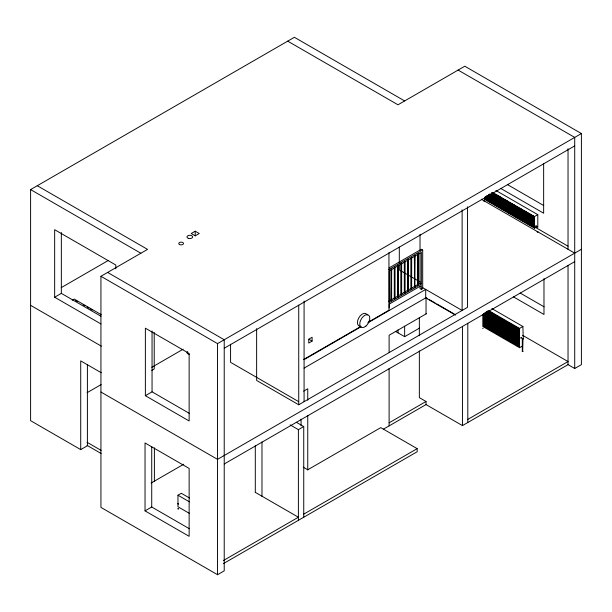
<?xml version="1.0" encoding="UTF-8"?>
<svg xmlns="http://www.w3.org/2000/svg" width="612" height="612" viewBox="0 0 612 612"><rect width="100%" height="100%" fill="white"/><g stroke="black" fill="none" stroke-linecap="round" stroke-linejoin="round"><path stroke-width="0.92" d="M522.311 338.742L523.008 338.673L522.694 351.625L522.296 351.449L522.296 338.688L523 338.727M522.296 351.449L523.008 351.426M482.608 328.346L483.136 328.33M522.908 338.451L522.74 339.262L523.237 338.643L522.908 326.487L491.872 308.57M87.401 364.637L87.401 445.758L80.715 449.621L30.6 420.681L30.6 189.582L294.387 37.286L404.647 100.942M61.254 287.632L108.362 260.429M115.798 268.813L115.798 265.004L54.659 229.707L54.659 297.225L61.338 293.362L101.003 316.266M107.613 272.432L224.222 339.759L224.222 570.858L217.543 574.714L100.934 507.394L100.934 276.287L147.546 249.382L37.286 185.727M72.201 300.209L74.205 299.054L101.248 314.667M195.228 231.198L191.219 233.509L195.228 235.827L199.237 233.509L195.228 231.198L195.228 235.911M87.088 392.697L101.133 384.588M151.784 367.307L183.11 349.223M151.784 370.398L154.224 368.982L154.224 332.446M100.934 276.287L217.543 343.615L581.4 133.546L581.4 364.645L574.714 368.5L568.035 364.645L462.45 425.6L426.036 404.578L383.357 429.211M224.222 348.243L574.714 145.886M485.002 197.141L485.002 199.038L485.339 198.839M145.373 395.696L189.139 420.972L189.139 353.453L145.373 328.185L145.373 395.696L152.051 391.841L189.215 413.299M389.087 267.911L421.354 249.283L422.693 250.056L422.693 288.635L421.354 289.407L420.016 288.635L420.016 286.324M388.765 269.64L422.693 250.056M407.99 259.511L408.319 259.312L407.99 291.144L407.653 260.245M414.668 255.648L415.005 255.456L414.668 287.288L414.339 256.39M312.097 341.106L308.754 343.034L308.754 339.178L312.097 337.25L312.097 341.106L309.045 339.346M492.446 192.918L534.123 216.587L531.644 215.156M493.379 192.872L534.46 216.587L537.795 214.659L537.795 226.233L534.46 228.161L484.337 199.229M388.765 301.28L420.016 283.234L420.016 253.406M390.946 269.892L390.946 300.599L391.619 300.599L391.619 268.959L391.282 300.79L391.619 300.599M394.289 267.964L394.289 298.671L394.954 298.671L394.954 267.031M397.632 266.036L397.632 296.736L398.297 296.736L398.297 265.103M400.975 263.175L400.975 294.808L401.64 294.808L401.64 263.175M404.31 262.173L404.31 292.88L404.983 292.88L404.983 261.248M407.653 290.952L408.319 290.952M410.996 258.318L410.996 289.025L411.662 289.025L411.662 257.384M414.339 287.097L415.005 287.097M417.675 254.462L417.675 285.161L418.348 285.161L418.348 253.529M394.289 298.671L394.954 298.671M397.632 296.736L398.297 296.736M400.975 294.808L401.64 294.808M404.31 292.88L404.983 292.88M410.996 289.025L411.662 289.025M417.675 285.161L418.348 285.161M421.354 284.006L389.278 302.527L389.278 270.887L421.354 252.373L421.354 284.006L420.016 283.234M303.743 359.435L360.545 326.64M368.738 321.912L388.949 310.246L388.949 252.657M304.065 359.634L361.157 326.67M367.781 322.853L425.7 289.407L425.7 297.899L455.496 315.103M485.002 199.038L534.123 227.006M304.065 368.126L426.419 297.478M426.503 313.642L389.11 335.223L389.11 352.359M303.651 391.122L307.752 388.758L307.752 400.225M151.118 483.044L183.699 464.24M395.497 331.39L404.647 336.677L419.48 328.108M256.635 328.613L256.635 380.457L298.733 404.769L467.461 307.354L467.461 206.787M581.4 249.283L217.543 459.36L100.934 392.032M224.222 463.988L574.714 261.63M488.583 311.684L488.583 328.667L487.58 328.086L487.58 311.11L488.583 311.684L488.583 328.667M145.036 510.867L189.139 536.326L189.139 468.425L145.036 442.966L145.036 510.867L151.722 507.004L189.292 528.699M489.829 312.48L488.889 311.868L488.889 328.843L489.891 329.417L489.891 312.441M491.138 313.237L490.204 312.625L490.204 329.6L491.207 330.174L491.207 313.199M189.414 513.392L177.977 506.79L177.977 495.215L181.32 493.287L189.49 498M492.515 313.956L492.515 330.931L491.512 330.358L491.512 313.382L492.515 313.956L492.515 330.931M493.823 314.713L493.823 331.689L492.821 331.115L492.821 314.14L493.823 314.713L493.823 331.689M495.07 315.509L494.136 314.889L494.136 331.865L495.139 332.446L495.139 315.471M290.126 424.873L298.396 429.655L303.743 426.564L303.743 517.232M496.447 316.228L496.447 333.203L495.445 332.622L495.445 315.647L496.447 316.228L496.447 333.203M497.694 317.024L496.753 316.404L496.753 333.379L497.755 333.961L497.755 316.985L497.755 333.961M483.648 325.813L484.046 325.584L484.65 326.395L483.648 325.813L483.648 313.551M499.002 317.781L498.069 317.161L498.069 334.137L499.071 334.718L499.071 317.743M484.956 326.571L485.897 326.647L485.959 327.152L484.956 326.571L484.956 313.367M500.31 318.538L499.377 317.919L499.377 334.894L500.379 335.475L500.379 318.5M486.272 327.328L487.206 327.405L487.274 327.91L486.272 327.328L486.272 312.235M501.626 319.296L500.685 318.676L500.685 335.651L501.687 336.233L501.687 319.257L501.687 336.233M487.58 328.086L488.514 328.162M503.003 320.015L503.003 336.99L502.001 336.409L502.001 319.433L503.003 320.015L503.003 336.99M488.889 328.843L489.829 328.919L489.891 329.417M504.242 320.81L503.309 320.191L503.309 337.166L504.311 337.748L504.311 320.772M490.204 329.6L490.602 329.363L491.207 330.174M505.619 321.522L505.619 338.505L504.617 337.923L504.617 320.948L505.619 321.522L505.619 338.505M491.512 330.358L492.446 330.434M506.935 322.279L506.935 339.255L505.933 338.681L505.933 321.705L506.935 322.279L506.935 339.255M492.821 331.115L493.762 331.191M508.174 323.075L507.241 322.463L507.241 339.438L508.243 340.012L508.243 323.037M494.136 331.865L495.07 331.949L495.139 332.446M509.49 323.832L508.549 323.22L508.549 340.195L509.551 340.769L509.551 323.794M495.445 332.622L496.378 332.706M510.798 324.589L509.865 323.978L509.865 340.953L510.867 341.527L510.867 324.551L510.867 341.527M496.753 333.379L497.694 333.456M512.175 325.309L512.175 342.284L511.173 341.71L511.173 324.727L512.175 325.309L512.175 342.284M498.069 334.137L498.466 333.907L499.071 334.718M513.422 326.104L512.481 325.485L512.481 342.46L513.483 343.041L513.483 326.066M499.377 334.894L500.31 334.971L500.379 335.475M514.73 326.862L513.797 326.242L513.797 343.217L514.799 343.799L514.799 326.823M500.685 335.651L501.626 335.728M516.038 327.619L515.105 326.999L515.105 343.975L516.107 344.556L516.107 327.581L516.107 344.556M502.001 336.409L502.934 336.485M517.354 328.376L516.413 327.757L516.413 344.732L517.423 345.313L517.423 328.338M503.309 337.166L504.242 337.243L504.311 337.748M488.529 310.498L519.565 328.415L522.908 326.487M518.662 329.134L517.729 328.514L517.729 345.489L518.731 346.071L518.731 329.095M488.422 311.401L519.228 328.805M504.617 337.923L505.558 338M505.933 338.681L506.866 338.757M507.241 339.438L508.174 339.515L508.243 340.012M508.549 340.195L508.954 339.958L509.551 340.769M509.865 340.953L510.798 341.029M511.173 341.71L512.106 341.787M512.481 342.46L512.887 342.23L513.483 343.041M513.797 343.217L514.73 343.294L514.799 343.799M515.105 343.975L516.038 344.051M516.413 344.732L516.819 344.502L517.423 345.313M517.729 345.489L518.662 345.566L518.731 346.071M389.11 422.808L426.036 401.487L426.036 404.578M482.814 314.545L482.814 326.487L519.565 347.708L522.235 346.163M223.319 560.577L298.396 517.232L255.296 492.346M303.743 514.141L417.177 448.657L417.177 451.74L223.319 563.667M467.798 419.427L568.035 361.554L522.61 335.33M485.171 199.015L486.173 199.596L485.171 199.015L485.171 197.163M486.494 199.78L487.496 200.353L486.494 199.78L486.494 196.07M487.81 200.537L488.812 201.118L487.81 200.537L487.81 195.909M489.126 201.302L490.128 201.876L489.126 201.302L489.126 194.815M490.442 202.059L491.444 202.641L490.442 202.059L490.442 194.654M491.765 202.817L492.767 203.398L491.765 202.817L491.765 192.635M493.081 203.582L494.083 204.163L493.081 203.582L493.081 193.392L493.479 193.599L493.479 203.459M494.397 204.339L495.399 204.921L494.397 204.339L494.397 194.157L494.802 194.356L494.802 204.217M495.72 205.104L496.722 205.678L495.72 205.104L495.72 194.914L496.118 195.121L496.118 204.982M497.036 205.862L498.038 206.443L497.036 205.862L497.036 195.679L497.434 195.878L497.434 205.739M498.352 206.627L499.354 207.2L498.352 206.627L498.352 196.437L498.749 196.643L498.749 206.504M499.667 207.384L500.67 207.965L499.667 207.384L499.667 197.202L500.073 197.401L500.073 207.261M500.991 208.149L501.993 208.723L500.991 208.149L500.991 197.959L501.389 198.158L501.389 208.026M502.307 208.906L503.309 209.488L502.307 208.906L502.307 198.724L502.704 198.923L502.704 208.784M503.622 209.671L504.625 210.245L503.622 209.671L503.622 199.481L504.028 199.68L504.028 209.541M504.938 210.429L505.94 211.01L504.938 210.429L504.938 200.246L505.344 200.445L505.344 210.306M506.262 211.194L507.264 211.767L506.262 211.194L506.262 201.004L506.659 201.203L506.659 211.063M507.577 211.951L508.58 212.532L507.577 211.951L507.577 201.769L507.975 201.968L507.975 211.828M508.893 212.708L509.895 213.29L508.893 212.708L508.893 202.526L509.299 202.725L509.299 212.586M510.217 213.473L511.219 214.055L510.217 213.473L510.217 203.283L510.615 203.49L510.615 213.351M511.533 214.231L512.535 214.812L511.533 214.231L511.533 204.048L511.93 204.247L511.93 214.108M512.848 214.996L513.851 215.569L512.848 214.996L512.848 204.806L513.254 205.012L513.254 214.873M514.164 215.753L515.166 216.334L514.164 215.753L514.164 205.571L514.57 205.77L514.57 215.631M515.488 216.518L516.49 217.092L515.488 216.518L515.488 206.328L515.885 206.535L515.885 216.396M516.803 217.275L517.806 217.857L516.803 217.275L516.803 207.093L517.201 207.292L517.201 217.153M518.119 218.04L519.121 218.614L518.119 218.04L518.119 207.85L518.525 208.049L518.525 217.918M519.443 218.798L520.445 219.379L519.443 218.798L519.443 208.615L519.84 208.814L519.84 218.675M520.758 219.563L521.761 220.136L520.758 219.563L520.758 209.373L521.156 209.572L521.156 219.433M522.074 220.32L523.076 220.901L522.074 220.32L522.074 210.138L522.472 210.337L522.472 220.198M523.39 221.085L524.392 221.659L523.39 221.085L523.39 210.895L523.796 211.094L523.796 220.955M524.713 221.842L525.716 222.424L524.713 221.842L524.713 211.66L525.111 211.859L525.111 221.72M526.029 222.6L527.031 223.181L526.029 222.6L526.029 212.418L526.427 212.616L526.427 222.477M527.345 223.365L528.347 223.946L527.345 223.365L527.345 213.183L527.751 213.381L527.751 223.242M528.661 224.122L529.663 224.703L528.661 224.122L528.661 213.94L529.066 214.139L529.066 224M529.984 224.887L530.986 225.468L529.984 224.887L529.984 214.697L530.382 214.904L530.382 224.765M531.3 225.644L532.302 226.226L531.3 225.644L531.3 215.462L531.698 215.661L531.698 225.522M532.616 226.409L533.618 226.983L532.616 226.409L532.616 216.22L533.021 216.426L533.021 226.287M178.406 504.028C178.222 502.781 177.097 504.502 178.413 503.668M581.4 133.546L464.791 66.218L397.968 104.797L287.709 41.142M458.113 70.074L574.714 137.402L574.714 368.5M507.363 184.549L543.716 205.54M500.677 188.404L543.647 213.213L543.647 163.764M495.896 190.47L537.795 214.659M498.566 196.062L500.226 197.018M505.183 199.879L507.662 201.317M512.627 204.178L515.105 205.609M516.758 206.565L518.41 207.522M520.062 208.47L522.549 209.908M524.201 210.857L525.853 211.813M528.332 213.244L529.984 214.2M493.081 193.392L494.083 193.973L494.083 204.163M494.397 194.157L495.399 194.738L495.399 204.921M495.72 194.914L496.722 195.496L496.722 205.678M497.036 195.679L498.038 196.261L498.038 206.443M498.352 196.437L499.354 197.018L499.354 207.2M499.667 197.202L500.67 197.775L500.67 207.965M500.991 197.959L501.993 198.54L501.993 208.723M502.307 198.724L503.309 199.298L503.309 209.488M503.622 199.481L504.625 200.063L504.625 210.245M504.938 200.246L505.94 200.82L505.94 211.01M506.262 201.004L507.264 201.585L507.264 211.767M507.577 201.769L508.58 202.343L508.58 212.532M508.893 202.526L509.895 203.108L509.895 213.29M510.217 203.283L511.219 203.865L511.219 214.055M511.533 204.048L512.535 204.63L512.535 214.812M512.848 204.806L513.851 205.387L513.851 215.569M514.164 205.571L515.166 206.152L515.166 216.334M515.488 206.328L516.49 206.91L516.49 217.092M516.803 207.093L517.806 207.667L517.806 217.857M518.119 207.85L519.121 208.432L519.121 218.614M519.443 208.615L520.445 209.189L520.445 219.379M520.758 209.373L521.761 209.954L521.761 220.136M522.074 210.138L523.076 210.712L523.076 220.901M523.39 210.895L524.392 211.477L524.392 221.659M524.713 211.66L525.716 212.234L525.716 222.424M526.029 212.418L527.031 212.999L527.031 223.181M527.345 213.183L528.347 213.756L528.347 223.946M528.661 213.94L529.663 214.521L529.663 224.703M529.984 214.697L530.986 215.279L530.986 225.468M531.3 215.462L532.302 216.044L532.302 226.226M532.616 216.22L533.618 216.801L533.618 226.983M534.995 227.128L568.035 246.2M505.183 210.298L508.488 212.211M520.896 219.371L522.549 220.32M481.262 199.191L574.714 253.146M520.169 293.026L544.068 306.826M513.483 296.881L543.976 314.492L543.976 278.621M408.319 259.312L407.99 259.121L407.99 291.144M491.229 312.633L494.519 314.537M496.171 315.486L497.816 316.442M500.287 317.865L501.932 318.821M420.214 282.002L399.307 269.93L399.307 265.164M422.494 287.563L462.121 310.437L462.121 209.824M427.689 298.664L426.036 297.707L426.036 313.91M429.341 299.62L435.14 302.963M436.792 303.919L454.173 313.956M426.036 401.487L419.35 397.632L419.35 350.982M30.6 189.582L140.859 253.238M417.177 448.657L380.763 427.627L307.752 469.779L303.3 467.208M298.733 401.679L230.571 362.327L230.571 344.219M296.3 422.265L303.743 426.564M75.697 300.5L77.349 301.448M83.125 304.784L84.777 305.74M87.256 307.17L88.901 308.119M90.553 309.075L92.205 310.032M54.659 297.225L100.926 323.939M30.6 305.327L101.362 346.178M101.324 372.777L80.715 360.881L80.715 449.621M87.088 442.3L101.133 450.409M177.977 495.215L189.414 501.817M87.088 445.391L101.133 453.492M517.729 328.514L518.127 328.82L518.127 345.26M516.413 327.757L516.819 328.07L516.819 344.502M515.105 326.999L515.511 327.313L515.511 343.745M513.797 326.242L514.195 326.556L514.195 342.988M512.481 325.485L512.887 325.798L512.887 342.23M511.173 324.727L511.578 325.041L511.578 341.473M509.865 323.978L510.263 324.284L510.263 340.716M508.549 323.22L508.954 323.526L508.954 339.958M507.241 322.463L507.639 322.769L507.639 339.201M505.933 321.705L506.331 322.011L506.331 338.451M504.617 320.948L505.022 321.254L505.022 337.694M503.309 320.191L503.707 320.497L503.707 336.937M502.001 319.433L502.398 319.739L502.398 336.179M500.685 318.676L501.09 318.982L501.09 335.422M499.377 317.919L499.774 318.225L499.774 334.665M498.069 317.161L498.466 317.475L498.466 333.907M496.753 316.404L497.158 316.718L497.158 333.15M495.445 315.647L495.842 315.96L495.842 332.392M494.136 314.889L494.534 315.203L494.534 331.635M492.821 314.14L493.226 314.446L493.226 330.878M491.512 313.382L491.91 313.688L491.91 330.12M490.204 312.625L490.602 312.931L490.602 329.363M488.889 311.868L489.294 312.174L489.294 328.613M487.58 311.11L487.978 311.416L487.978 327.856M532.302 216.044L532.233 225.836M528.278 213.687L528.278 223.548M524.392 211.477L524.331 221.269M520.445 209.189L520.376 218.981M516.49 206.91L516.421 216.702M512.535 204.63L512.466 214.422M508.58 202.343L508.511 212.135M504.625 200.063L504.556 209.855M500.67 197.775L500.608 207.567M496.653 195.427L496.653 205.288M494.083 193.973L494.014 203.765M568.035 148.724L568.035 249.283M568.035 265.394L568.035 364.645M534.46 216.587L534.46 228.161M533.786 216.778L533.786 227.197M532.448 216.013L532.471 226.44M531.132 215.248L531.155 225.675M529.816 214.491L529.831 224.918M528.5 213.726L528.516 224.153M527.177 212.968L527.2 223.395M525.861 212.203L525.876 222.63M524.545 211.446L524.561 221.873M523.229 210.681L523.245 221.108M521.906 209.924L521.929 220.351M520.59 209.159L520.605 219.593M519.565 328.415L519.565 347.708M519.274 208.401L519.29 218.828M518.899 328.996L518.899 346.361L483.48 325.913L483.48 314.033M517.951 207.644L517.974 218.071M517.561 328.223L517.584 345.604M516.635 206.879L516.658 217.306M516.253 327.466L516.276 344.847M515.319 206.122L515.335 216.549M514.937 326.709L514.967 344.089M514.004 205.357L514.019 215.784M513.652 325.966L513.652 343.332M513.629 325.951L513.629 343.317M512.68 204.599L512.703 215.026M512.321 325.202L512.343 342.575M511.364 203.834L511.38 214.261M511.005 324.444L511.035 341.817M510.048 203.077L510.064 213.504M509.719 341.06L509.719 323.702L509.697 341.045M508.725 202.312L508.748 212.739M508.388 322.929L508.411 340.303M507.409 201.555L507.432 211.982M507.073 322.172L507.103 339.545M506.093 200.79L506.109 211.217M505.764 321.415L505.787 338.788M504.778 200.032L504.793 210.459M504.479 320.673L504.479 338.031M504.456 320.657L504.456 338.023M503.454 199.267L503.477 209.702M503.141 319.9L503.171 337.281M502.138 198.51L502.154 208.937M501.832 319.143L501.855 336.524M500.823 197.752L500.838 208.179M500.524 318.385L500.547 335.766M499.507 196.988L499.522 207.414M499.208 317.628L499.239 335.009M498.183 196.23L498.206 206.657M497.9 316.871L497.923 334.251M496.868 195.465L496.883 205.892M496.584 316.113L496.615 333.494M495.552 194.708L495.567 205.135M495.299 315.371L495.299 332.737M495.276 315.364L495.276 332.721M494.228 193.943L494.251 204.37M493.968 314.606L493.991 331.979M492.912 193.185L492.935 203.612M492.767 203.398L492.698 193.147L492.698 203.008M492.652 313.849L492.683 331.222M492.163 192.834L492.163 202.694M491.597 193.369L491.612 202.847M491.382 193.277L491.444 202.641M491.344 313.092L491.367 330.465M490.847 193.866L490.847 201.937M490.281 194.501L490.296 202.09M490.128 194.471L490.128 201.876M490.059 194.31L490.059 201.486M490.036 312.334L490.059 329.707M489.531 194.004L489.531 201.172M488.957 194.685L488.98 201.325M488.812 194.631L488.812 201.118M488.743 195.343L488.743 200.721M488.72 311.577L488.751 328.95M488.208 195.932L488.208 200.415M487.642 195.825L487.657 200.568M487.496 195.725L487.496 200.353M487.412 311.73L487.435 328.193M487.274 311.875L487.274 327.91M487.206 311.883L487.206 327.405M486.892 196.07L486.892 199.65M486.67 311.577L486.67 327.099M486.326 196.008L486.341 199.803M486.173 196.819L486.173 199.596M486.127 312.816L486.127 327.435M486.112 196.513L486.112 199.198M486.104 312.801L486.104 327.428M485.959 312.059L485.959 327.152M485.576 197.102L485.576 198.892M485.362 312.64L485.362 326.341M484.788 312.962L484.819 326.686M484.65 313.191L484.65 326.395M484.046 313.711L484.046 325.584M467.798 323.266L467.798 422.517M462.45 326.364L462.45 425.6M421.354 289.407L421.354 285.552L389.278 304.072L389.278 307.928M420.016 234.281L420.016 250.537M419.35 317.666L419.35 335.751M418.011 253.72L418.011 285.36M414.668 255.265L414.668 287.288M411.333 257.583L411.333 289.216M404.647 261.439L404.647 293.072M404.647 326.196L404.647 336.677M401.304 263.367L401.304 294.999M399.307 247.049L399.307 263.252M397.968 265.294L397.968 296.935M397.968 329.96L397.968 332.813M394.625 266.84L394.625 298.863M389.11 368.546L389.11 425.891M307.752 415.517L307.752 469.993M304.08 301.066L304.08 401.679M301.073 419.212L301.073 425.883M298.733 305.159L298.733 404.769M298.396 429.655L298.396 520.315M261.982 441.941L261.982 496.431M255.296 445.811L255.296 492.568M217.543 343.615L217.543 574.714M154.392 447.831L154.392 481.154M152.051 330.985L152.051 391.841M151.722 446.645L151.722 507.004M61.338 232.506L61.338 293.362M360.101 326.234A7.092 4.093 -60 0 1 358.754 317.957A7.092 4.093 -60 0 1 366.672 314.231M366.84 314.461A7.092 4.093 -60 0 1 367.116 314.989M189.2 354.279A2.838 1.637 0 0 1 187.716 351.579M520.911 337.954C521.455 339.102 521.753 336.439 520.911 337.954M535.806 226.126C536.341 227.282 536.67 224.558 535.806 226.126M537.474 227.09C538.759 227.205 537.16 226.379 537.535 227.067M177.885 508.832L178.582 508.893L177.908 508.779M484.061 201.18L484.765 201.218L484.069 201.157M537.191 231.849L537.894 231.879L537.191 231.849M365.945 326.066A7.092 4.093 -60 0 0 368.409 315.035A7.092 4.093 -60 0 0 359.971 322.241A7.092 4.093 -60 0 0 365.945 326.066M179.614 244.548A2.364 1.362 0 0 0 183.455 243.729A2.364 1.362 0 0 0 180.303 242.222A2.364 1.362 0 0 0 179.614 244.548M188.328 238.336A2.838 1.637 0 0 0 192.642 236.982A2.838 1.637 0 0 0 188.458 235.498A2.838 1.637 0 0 0 188.328 238.336"/></g></svg>
